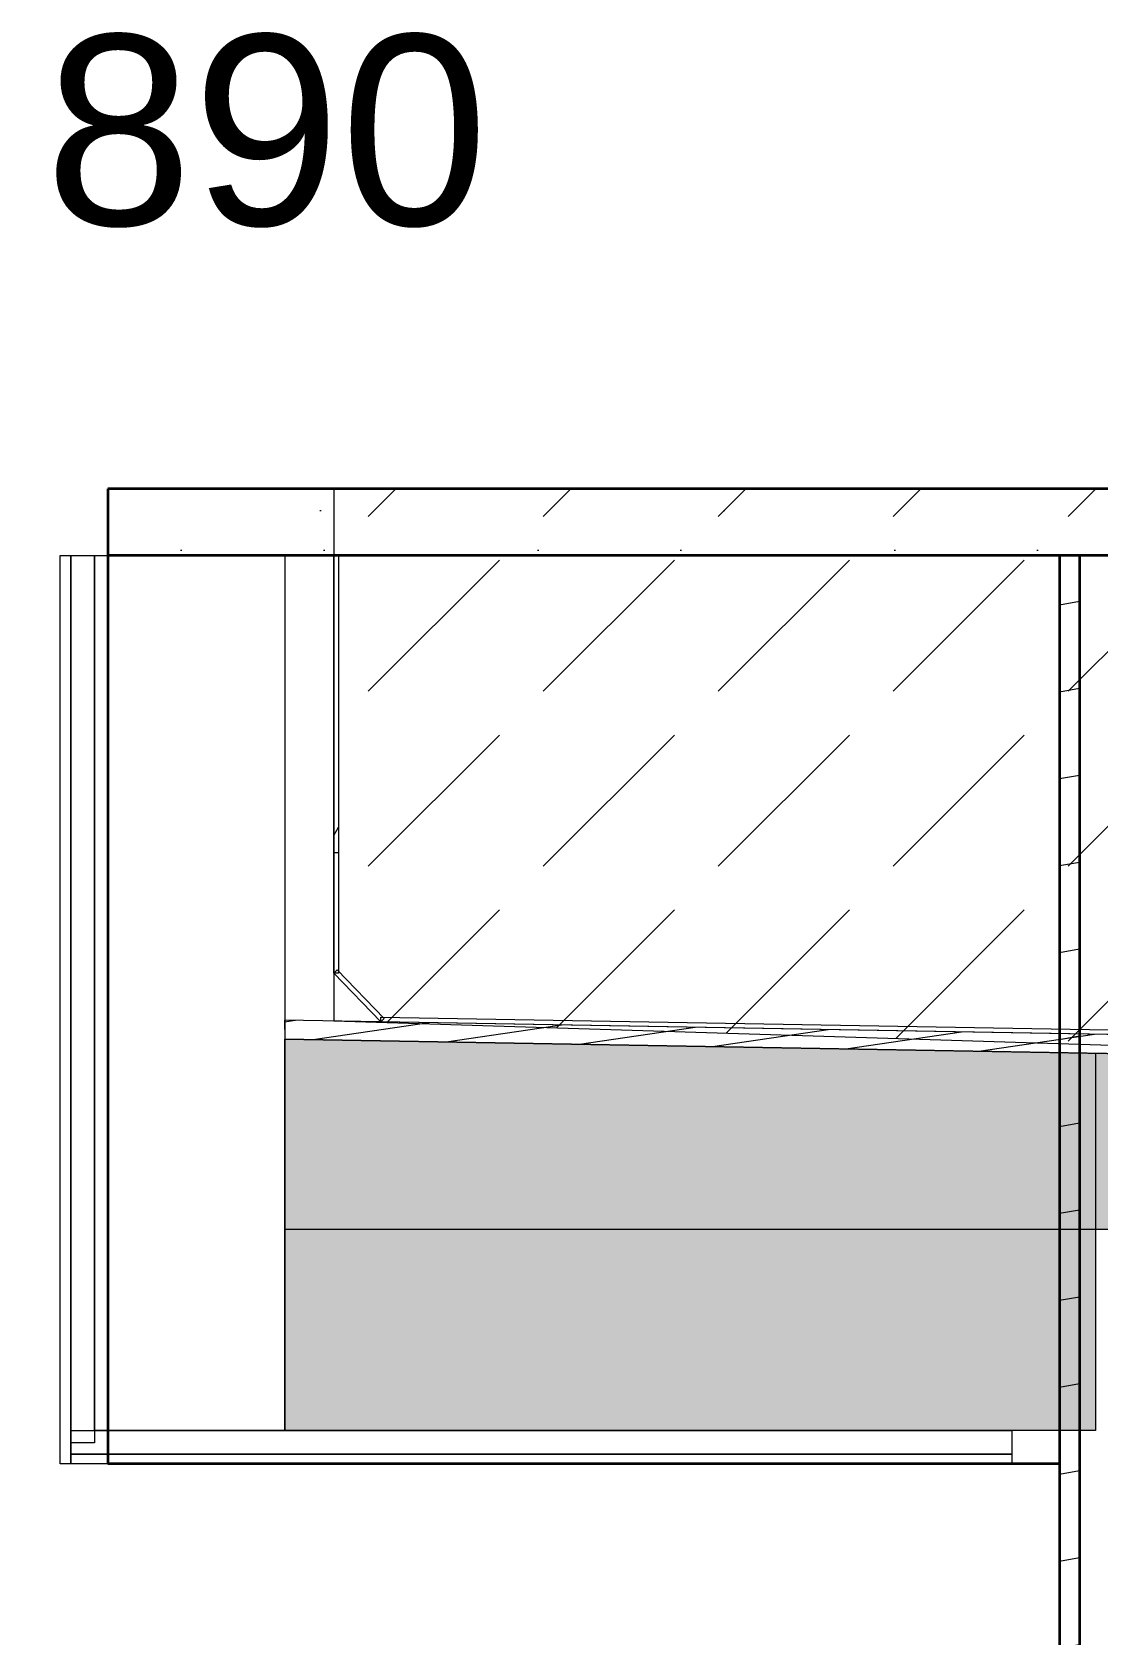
# Model space of a CAD drawing. Header units: millimetres. Extents: x 745166 to 884669, y -5000 to 15056.
# Drawn here: x 850311 to 851431, y 2814 to 4499 of the extents above; entities that cross this region are included whole.
import ezdxf

# ---------------------------------------------------------------- set-up
doc = ezdxf.new("R2010")
doc.units = ezdxf.units.MM
doc.header["$MEASUREMENT"] = 0
for name, color, linetype, lineweight in [('New_0_Pen_No__1', 7, 'Continuous', 13), ('New_0_Pen_No__19', 255, 'Continuous', 0), ('New_2D Drafting - General_Pen_No__1', 7, 'Continuous', 13), ('New_2D Drafting - General_Pen_No__19', 255, 'Continuous', 0), ('New_Dimensioning - General_Pen_No__1', 7, 'Continuous', 13), ('New_Shell - Roof_Pen_No__21', 7, 'Continuous', 35), ('New_Structural - Bearing_Pen_No__21', 7, 'Continuous', 35)]:
    doc.layers.add(name, color=color, linetype=linetype, lineweight=lineweight)
doc.layers.add('New_Shell - Roof', color=7, linetype='Continuous')
doc.layers.add('New_Structural - Bearing', color=7, linetype='Continuous')
doc.styles.add('GENERATED_STYLE_1', font='')
doc.styles.get('GENERATED_STYLE_1').set_extended_font_data('Arial')
pattern_1 = [(0, (1087092.2, 129.2), (0, 779.4229), [48.75, -401.25]), (0, (1087317.2, 518.9), (0, 779.4229), [48.75, -401.25]), (60, (1087092.2, 129.2), (-675, 389.7114), [48.75, -401.25]), (60, (1087542.2, 129.2), (-675, 389.7114), [48.75, -401.25]), (120, (1087141, 129.2), (675, 389.7114), [48.75, -401.25]), (120, (1087591, 129.2), (675, 389.7114), [48.75, -401.25]), (0, (1087092.23, 204.18), (0, 150), [0, -150, 0, -225]), (45, (1087167.23, 204.18), (-106.06602, 106.06602), [0, -112.5, 0, -187.5])]

msp = doc.modelspace()

# ---------------------------------------------------------------- hatches: boundary and pattern name
at = {"layer": 'New_0_Pen_No__1', "linetype": 'Continuous', "lineweight": 13}
h = msp.add_hatch(dxfattribs=at)
h.set_pattern_fill('Lightweight_Concrete_0005', style=0, pattern_type=2)
h.set_pattern_definition(pattern_1)
h.paths.add_polyline_path([(850340.5, 2994.2), (850340.5, 3949.2), (850351.5, 3949.2), (850351.5, 2994.2)])
h = msp.add_hatch(dxfattribs=at)
h.set_pattern_fill('Lightweight_Concrete_0005', style=0, pattern_type=2)
h.set_pattern_definition(pattern_1)
h.paths.add_polyline_path([(850351.5, 3016.2), (850351.5, 3949.2), (850376.5, 3949.2), (850376.5, 3016.2)])
h = msp.add_hatch(dxfattribs=at)
h.set_pattern_fill('Lightweight_Concrete_0005', style=0, pattern_type=2)
h.set_pattern_definition(pattern_1)
h.paths.add_polyline_path([(850627.9, 3509.9), (850628, 3949.3), (850633, 3949.3), (850632.9, 3509.9)])
h = msp.add_hatch(dxfattribs=at)
h.set_pattern_fill('Lightweight_Concrete_0005', style=0, pattern_type=2)
h.set_pattern_definition(pattern_1)
h.paths.add_polyline_path([(850627.9, 3509.9), (850627.8, 3459.8), (850677.4, 3458.9)])
h = msp.add_hatch(dxfattribs=at)
h.set_pattern_fill('Lightweight_Concrete_0005', style=0, pattern_type=2)
h.set_pattern_definition(pattern_1)
h.paths.add_polyline_path([(850677.4, 3458.9), (850627.9, 3509.9), (850631.5, 3513.4), (850681, 3462.4)])
h = msp.add_hatch(dxfattribs=at)
h.set_pattern_fill('Wood_0005', style=0, pattern_type=2)
h.set_pattern_definition([(8.36294, (854244.443, 3376.738), (-3.8296, 22.448), [])])
h.paths.add_polyline_path([(850576.5, 3440.7), (856886.5, 3330.7), (856886.2, 3350.7), (850576.2, 3460.7)])
h = msp.add_hatch(dxfattribs=at)
h.set_pattern_fill('Lightweight_Concrete_0005', style=0, pattern_type=2)
h.set_pattern_definition(pattern_1)
h.paths.add_polyline_path([(856896.5, 3350.5), (850677.4, 3458.9), (850677.5, 3463.9), (856896.5, 3355.5)])
h = msp.add_hatch(dxfattribs=at)
h.set_pattern_fill('Lightweight_Concrete_0005', style=0, pattern_type=2)
h.set_pattern_definition(pattern_1)
h.paths.add_polyline_path([(851340.5, 3004.2), (850351.5, 3004.2), (850351.5, 3029.2), (851340.5, 3029.2)])
h = msp.add_hatch(dxfattribs=at)
h.set_pattern_fill('Lightweight_Concrete_0005', style=0, pattern_type=2)
h.set_pattern_definition(pattern_1)
h.paths.add_polyline_path([(851340.5, 2994.2), (850351.5, 2994.2), (850351.5, 3004.2), (851340.5, 3004.2)])
at = {"layer": 'New_0_Pen_No__19', "linetype": 'Continuous', "lineweight": 0}
for points in [[(851428.5, 3425.8), (851428.5, 3029.2), (850576.5, 3029.2), (850576.5, 3440.7)], [(850576.5, 3241), (856861.5, 3241), (856861.5, 3331.1), (850576.5, 3440.7)]]:
    msp.add_hatch(color=255, dxfattribs=at).paths.add_polyline_path(points)
at = {"layer": 'New_2D Drafting - General_Pen_No__19', "linetype": 'Continuous', "lineweight": 0}
h = msp.add_hatch(dxfattribs=at)
h.set_pattern_fill('Dashed_0005', color=255, style=0, pattern_type=2)
h.set_pattern_definition([(45, (1087092.23, 129.18), (-183.84776, 183.84776), [195, -65]), (45, (1087092.23, 313.03), (-183.84776, 183.84776), [195, -65])])
h.paths.add_polyline_path([(850627.9, 3459.8), (856896.5, 3263.7), (856896.5, 4019.6), (850627.9, 4019.6)])
at = {"layer": 'New_Shell - Roof', "linetype": 'Continuous', "lineweight": 0, "true_color": 0x000000}
h = msp.add_hatch(dxfattribs=at)
h.set_pattern_fill('Lightweight_Concrete_0005', color=18, style=0, pattern_type=2)
h.set_pattern_definition(pattern_1)
h.paths.add_polyline_path([(850390.5, 3949.2), (856846.5, 3949.2), (856846.5, 4019.2), (850390.5, 4019.2)])
at = {"layer": 'New_Structural - Bearing', "linetype": 'Continuous', "lineweight": 0, "true_color": 0x000000}
h = msp.add_hatch(dxfattribs=at)
h.set_pattern_fill('Wood_0005', color=18, style=0, pattern_type=2)
h.set_pattern_definition([(10, (1087092.23, 129.18), (-15.628336, 88.632695), [])])
h.paths.add_polyline_path([(851390.5, 2529.2), (851411.5, 2529.2), (851411.5, 3949.2), (851390.5, 3949.2)])

# ---------------------------------------------------------------- linework, layer by layer
at = {"layer": 'New_0_Pen_No__1', "color": 7, "linetype": 'Continuous', "lineweight": 13, "flags": 128}
for points in [[(850340.5, 2994.2), (850340.5, 3949.2), (850351.5, 3949.2), (850351.5, 2994.2)], [(850351.5, 3016.2), (850351.5, 3949.2), (850376.5, 3949.2), (850376.5, 3016.2)], [(850376.5, 3029.2), (850376.5, 3949.2), (850576.5, 3949.2), (850576.5, 3029.2)], [(850627.9, 3509.9), (850628, 3949.3), (850633, 3949.3), (850632.9, 3509.9)], [(850627.9, 3509.9), (850627.8, 3459.8), (850677.4, 3458.9)], [(850677.4, 3458.9), (850627.9, 3509.9), (850631.5, 3513.4), (850681, 3462.4)], [(850576.5, 3440.7), (856886.5, 3330.7), (856886.2, 3350.7), (850576.2, 3460.7)], [(856896.5, 3350.5), (850677.4, 3458.9), (850677.5, 3463.9), (856896.5, 3355.5)], [(851428.5, 3425.8), (851428.5, 3029.2), (850576.5, 3029.2), (850576.5, 3440.7)], [(850576.5, 3241), (856861.5, 3241), (856861.5, 3331.1), (850576.5, 3440.7)], [(851340.5, 3004.2), (850351.5, 3004.2), (850351.5, 3029.2), (851340.5, 3029.2)], [(851340.5, 2994.2), (850351.5, 2994.2), (850351.5, 3004.2), (851340.5, 3004.2)]]:
    msp.add_lwpolyline(points, close=True, dxfattribs=at)
at = {"layer": 'New_2D Drafting - General_Pen_No__1', "color": 7, "linetype": 'Continuous', "lineweight": 13, "flags": 128}
msp.add_lwpolyline([(850627.9, 3459.8), (856896.5, 3263.7), (856896.5, 4019.6), (850627.9, 4019.6)], close=True, dxfattribs=at)
at = {"layer": 'New_Shell - Roof_Pen_No__21', "color": 7, "linetype": 'Continuous', "lineweight": 35}
for p, q in [((850390.5, 4019.2), (850390.5, 3949.2)), ((856846.5, 4019.2), (850390.5, 4019.2)), ((850390.5, 3949.2), (850390.5, 2994.2)), ((851390.5, 2994.2), (850390.5, 2994.2))]:
    msp.add_line(p, q, dxfattribs=at)
at = {"layer": 'New_Shell - Roof_Pen_No__21', "color": 7, "linetype": 'Continuous', "lineweight": 35, "flags": 128}
msp.add_lwpolyline([(851718.5, 3949.2), (851578.5, 3949.2), (851478.5, 3949.2), (851433.5, 3949.2), (851411.5, 3949.2), (851390.5, 3949.2), (850390.5, 3949.2)], dxfattribs=at)
at = {"layer": 'New_Structural - Bearing_Pen_No__21', "color": 7, "linetype": 'Continuous', "lineweight": 35}
for p, q in [((851390.5, 3949.2), (851390.5, 2994.2)), ((851411.5, 3949.2), (851411.5, 2529.2)), ((851390.5, 2994.2), (851390.5, 2529.2))]:
    msp.add_line(p, q, dxfattribs=at)

# ---------------------------------------------------------------- texts
at = {"layer": 'New_Dimensioning - General_Pen_No__1', "color": 7, "lineweight": 13, "insert": (849928, 4259.2), "char_height": 200, "attachment_point": 7, "style": 'GENERATED_STYLE_1'}
msp.add_mtext('\\A1;{\\pql;\\fArial|b0|i0|c0|p34;+3,890}', dxfattribs=at)

doc.saveas('drawing.dxf')
